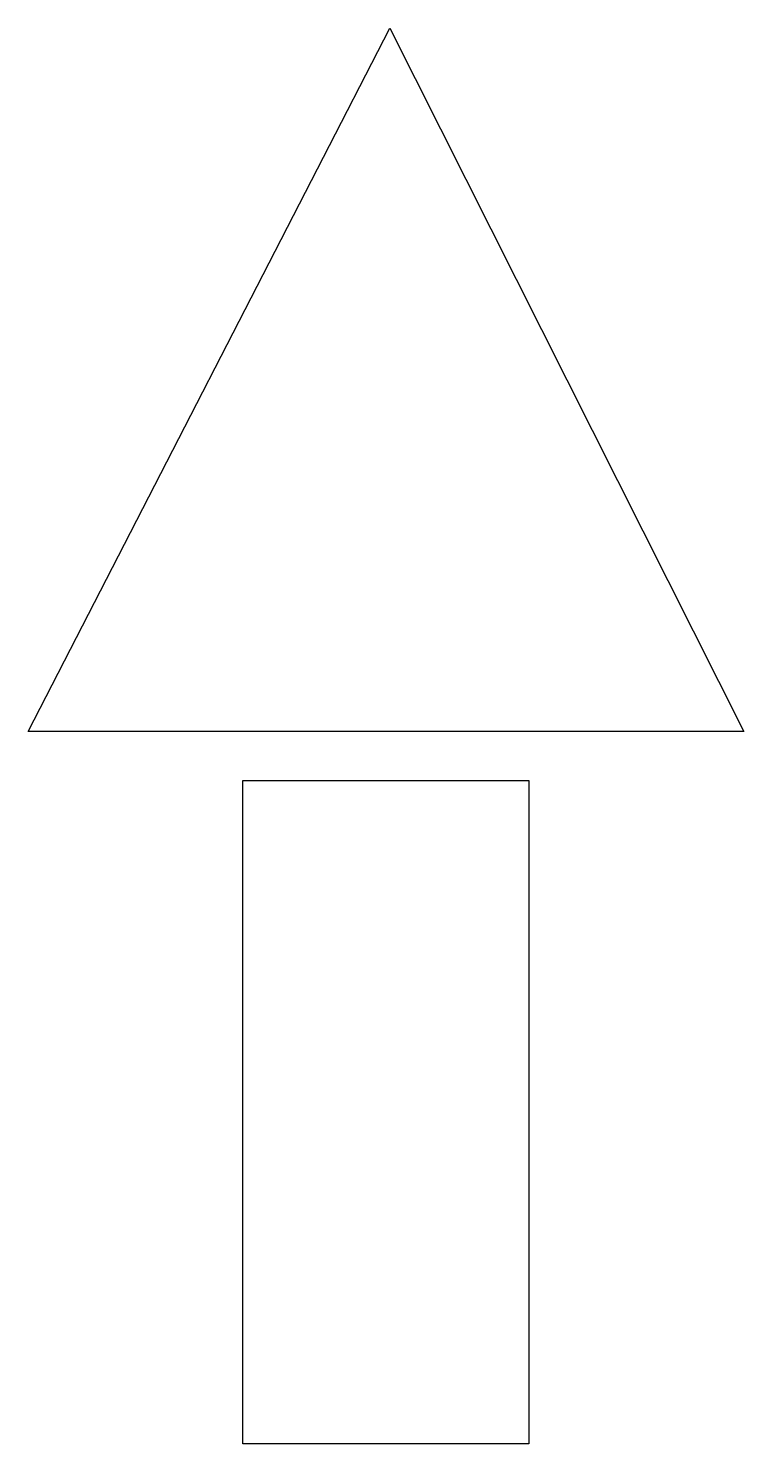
# Model space of a CAD drawing. Header units: inches. Extents: x 3 to 33.3, y 3 to 63.
import ezdxf

# ---------------------------------------------------------------- set-up
doc = ezdxf.new("R2010")
doc.units = ezdxf.units.IN
doc.header["$MEASUREMENT"] = 0
doc.layers.add('CUT', color=1, linetype='Continuous')

msp = doc.modelspace()

# ---------------------------------------------------------------- linework, layer by layer
at = {"layer": 'CUT'}
for points in [[(18.316, 63), (33.314, 33.19), (3, 33.19)], [(24.21, 31.111), (24.21, 3), (12.086, 3), (12.086, 31.111)]]:
    msp.add_lwpolyline(points, close=True, dxfattribs=at)

doc.saveas('drawing.dxf')
